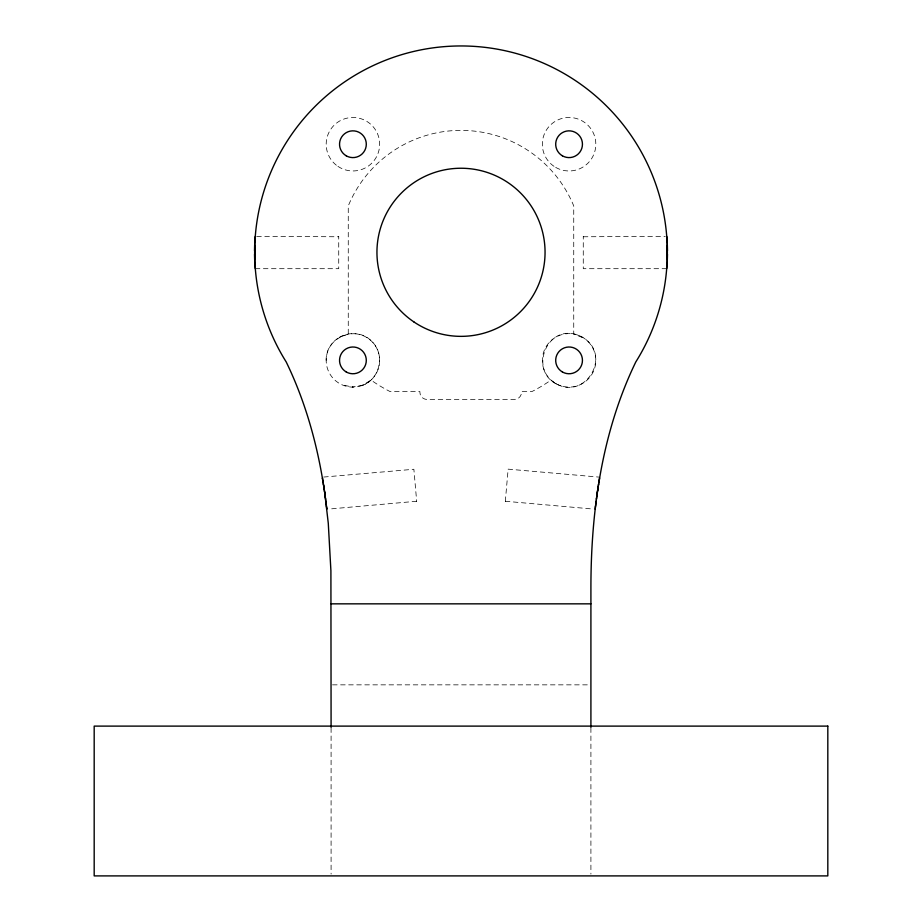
<?xml version="1.0" encoding="UTF-8"?>
<svg xmlns="http://www.w3.org/2000/svg" width="922" height="922" viewBox="0 0 922 922"><rect width="100%" height="100%" fill="white"/><g stroke="black" fill="none" stroke-linecap="round" stroke-linejoin="round"><path stroke-width="0.69" stroke-dasharray="4.61 3.46" d="M505.314 501.384L508.137 469.148L599.749 477.17M326.181 360.375C325.212 337.452 356.388 324.556 371.843 341.463C385.5 354.267 380.014 379.403 362.265 385.442L371.013 380.083A156.291 156.291 0 0 0 390.041 391.55L419.879 391.55L419.879 392.207A7.272 7.272 0 0 0 427.151 399.48L514.269 399.48A7.272 7.272 0 0 0 521.541 392.207L521.541 391.55L531.959 391.55A156.291 156.291 0 0 0 550.987 380.083C582.865 406.971 616.714 352.607 579.316 335.666C546.389 321.524 526.566 374.217 560.403 385.673M339.55 337.21A26.75 26.75 0 0 1 379.668 360.375A26.75 26.75 0 0 1 339.55 383.54A26.75 26.75 0 0 1 339.55 337.21L348.262 334.041L348.262 205.917A121.9 121.9 0 0 1 573.738 205.917L573.738 334.041L583.891 338.109M363.164 385.085L352.158 387.113L352.93 387.125L342.166 384.866M416.675 501.257L328.255 509.117M323.68 477.054L413.874 469.263L416.686 501.384M583.269 236.77L665.281 236.343M255.313 268.694L338.731 268.694L338.731 236.343M666.687 268.694L583.269 268.694L583.269 236.343M332.519 684.85L589.481 684.85M256.719 236.343L338.731 236.77M505.325 501.257L593.733 509.105M590.91 727.907L590.91 874.114M331.09 727.907L331.09 874.114M555.701 167.389A26.75 26.75 0 0 0 595.819 144.224A26.75 26.75 0 0 0 555.701 121.059A26.75 26.75 0 0 0 555.701 167.389M337.936 166.375A26.75 26.75 0 0 0 379.599 146.137A26.75 26.75 0 0 0 341.232 120.171A26.75 26.75 0 0 0 337.936 166.375M555.701 383.54A26.75 26.75 0 0 0 595.819 360.375A26.75 26.75 0 0 0 555.701 337.21A26.75 26.75 0 0 0 555.701 383.54"/><path stroke-width="1.38" d="M254.91 242.221L255.279 236.355M667.067 262.805L666.687 268.613M595.163 509.186L595.439 506.823M595.428 506.962L595.635 505.233M595.658 505.002L595.923 502.87M596.073 501.695L596.165 501.015M596.373 499.401L596.476 498.629M596.465 498.721L596.546 498.087M596.58 497.845L596.788 496.324M596.834 496.001L596.937 495.264M596.891 495.517L597.352 492.325M597.341 492.394L597.456 491.541M597.444 491.622L597.594 490.654M597.571 490.758L597.71 489.836M597.687 489.985L597.929 488.395M598.021 487.784L598.148 486.977M598.136 487.093L598.551 484.373M598.528 484.523L598.666 483.658M598.827 482.69L599 481.63M598.977 481.768L599.15 480.731M599.127 480.846L599.438 479.025M599.415 479.14L599.611 478.022M331.09 603.841L590.91 603.841M322.412 478.115L322.527 478.829M322.516 478.748L322.977 481.48M322.954 481.365L323.149 482.563M323.311 483.531L323.403 484.142M323.392 484.062L323.691 485.917M325.063 495.241L324.775 493.178C318.274 447.908 306.219 403.179 286.2 361.943A206.332 206.332 0 0 1 326.446 95.865A206.332 206.332 0 0 1 595.554 95.865A206.332 206.332 0 0 1 635.8 361.943C601.997 431.75 591.002 510.292 590.91 587.199L590.91 727.366M323.657 485.71L323.853 486.954M323.829 486.793L323.979 487.796M323.968 487.726L324.129 488.752M324.106 488.648L324.244 489.559M324.233 489.455L324.532 491.484M324.509 491.322L324.682 492.498M324.659 492.348L324.786 493.282M325.051 495.172L325.328 497.189M325.282 496.808L325.581 498.998M325.535 498.721L325.697 499.955M324.775 493.166L328.278 523.235L330.906 570.73L331.09 727.366M325.8 500.738L325.939 501.787M326.054 502.732L326.204 503.861M326.169 503.643L326.549 506.72M326.526 506.535L326.653 507.665M326.642 507.538L326.768 508.621M326.757 508.529L326.837 509.198M255.313 268.671L254.933 262.805M666.721 236.355L667.09 242.221M255.198 258.771A16.273 0.588 88.8 0 1 255.025 252.962M254.679 254.046A15.674 1.233 89.9 0 1 254.679 250.98M254.541 250.784A16.158 1.245 90 0 1 254.703 244.123M254.691 243.35A16.458 0.876 -89.6 0 1 254.875 239.997M255.025 252.063A16.273 0.588 -88.9 0 1 255.187 246.266M254.726 260.903A16.158 1.245 89.9 0 1 254.541 254.242M254.91 265.029A16.458 0.876 89.5 0 1 254.714 261.687M666.975 252.962A16.273 0.588 -88.8 0 1 666.802 258.771M667.321 250.98A15.674 1.233 -89.9 0 1 667.321 254.046M667.298 244.123A16.158 1.245 -90 0 1 667.459 250.784M667.125 239.997A16.458 0.876 89.6 0 1 667.309 243.35M666.813 246.266A16.273 0.588 88.9 0 1 666.975 252.063M667.459 254.242A16.158 1.245 -89.9 0 1 667.274 260.903M667.286 261.687A16.458 0.876 -89.5 0 1 667.09 265.029M827.818 726.11L94.182 726.11L94.182 875.9L827.818 875.9L827.818 726.11M413.886 321.916A84.063 84.063 0 0 0 544.844 258.298A84.063 84.063 0 0 0 424.27 176.69A84.063 84.063 0 0 0 413.886 321.916M562.385 371.958A13.369 13.369 0 0 0 582.45 360.375A13.369 13.369 0 0 0 562.385 348.793A13.369 13.369 0 0 0 562.385 371.958M346.234 371.958A13.369 13.369 0 0 0 366.299 360.375A13.369 13.369 0 0 0 346.234 348.793A13.369 13.369 0 0 0 346.234 371.958M562.385 155.806A13.369 13.369 0 0 0 582.45 144.224A13.369 13.369 0 0 0 562.385 132.641A13.369 13.369 0 0 0 562.385 155.806M346.234 155.806A13.369 13.369 0 0 0 366.299 144.224A13.369 13.369 0 0 0 346.234 132.641A13.369 13.369 0 0 0 346.234 155.806"/></g></svg>
